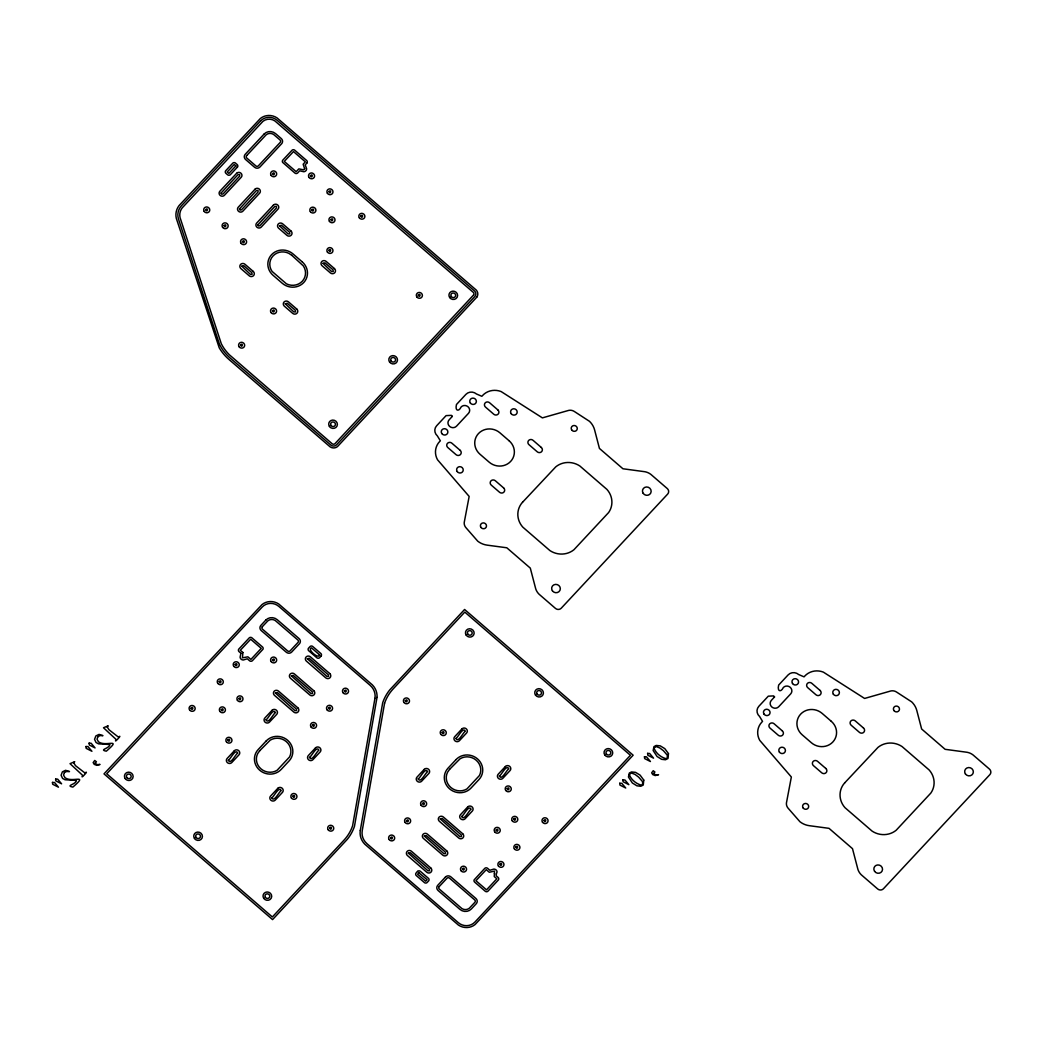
<?xml version="1.0" encoding="UTF-8"?>
<svg xmlns="http://www.w3.org/2000/svg" width="1043" height="1043" viewBox="0 0 1043 1043"><rect width="100%" height="100%" fill="white"/><g stroke="black" fill="none" stroke-linecap="round" stroke-linejoin="round"><path stroke-width="1.5" d="M240.92 653.257L240.099 657.168A3.064 2.907 19.7 0 0 243.358 659.984L247.295 658.785L249.564 660.754A2.047 1.943 19.7 0 0 252.432 660.649L262.953 649.267A2.047 1.943 19.7 0 0 262.458 646.934L251.78 637.716A2.047 1.943 19.7 0 0 249.316 637.808L238.743 649.15A2.047 1.943 19.7 0 0 238.912 651.523L240.92 653.257M242.889 652.514L242.419 657.833L247.869 656.829L250.92 659.411L261.219 648.368L250.672 639.216L240.333 650.271L242.889 652.514M494.408 873.343L494.265 876.563L496.82 878.806L486.533 889.862L475.934 880.709L486.247 869.666L489.297 872.261L494.499 871.088L494.408 873.343M496.325 873.995L496.233 875.82L498.241 877.554A2.047 1.943 19.7 0 1 498.424 879.927L487.85 891.27A2.047 1.943 19.7 0 1 485.373 891.361L474.695 882.143A2.047 1.943 19.7 0 1 474.2 879.81L484.721 868.428A2.047 1.943 19.7 0 1 487.589 868.324L489.858 870.292L493.808 869.093A3.064 2.907 19.7 0 1 497.055 871.909L496.325 873.995M205.654 209.643C207.27 213.619 208.704 206.683 205.654 209.643M221.077 193.046L221.677 194.207L223.072 193.92L239.668 176.124L239.629 174.533L237.987 174.663L221.077 193.046M191.052 708.171C192.668 712.147 194.102 705.211 191.052 708.171M224.049 225.549C225.666 229.525 227.1 222.589 224.049 225.549M239.473 208.952L240.073 210.112L241.468 209.826L258.064 192.029L258.025 190.439L256.382 190.569L239.473 208.952M242.498 241.494C244.114 245.47 245.548 238.534 242.498 241.494M241.807 266.2L250.359 274.335L252.08 274.348L251.871 272.705L243.788 265.704L241.807 266.2M219.199 681.548C220.816 685.538 222.25 678.589 219.199 681.548M240.555 344.985C242.172 348.975 243.606 342.026 240.555 344.985M221.312 709.579C222.928 713.555 224.362 706.619 221.312 709.579M257.869 224.858L258.468 226.018L259.876 225.731L276.46 207.935L276.421 206.345L274.791 206.475L257.869 224.858M227.856 739.982C229.473 743.972 230.907 737.023 227.856 739.982M228.339 760.256C230.581 765.314 235.835 753.776 237.765 753.046C235.535 748 230.281 759.539 228.339 760.256M235.157 664.43C236.774 668.407 238.208 661.471 235.157 664.43M238.873 698.562C240.49 702.552 241.924 695.603 238.873 698.562M272.575 173.594C274.192 177.571 275.626 170.635 272.575 173.594M272.484 310.749C274.1 314.725 275.535 307.789 272.484 310.749M279.511 225.757L288.064 233.893L289.785 233.906L289.589 232.263L281.493 225.262L279.511 225.757M285.274 303.774L293.813 311.909L295.534 311.922L295.338 310.279L287.255 303.278L285.274 303.774M266.056 719.813C268.286 724.872 273.54 713.334 275.482 712.604C273.24 707.558 267.986 719.096 266.056 719.813M272.562 659.724C274.179 663.713 275.613 656.777 272.562 659.724M304.647 168.757L303.643 169.84L298.82 168.888L296.16 171.678L284.283 161.417L293.474 151.574L305.338 161.834L303.135 164.246L304.647 168.757M275.404 692.995L294.973 710.622L296.629 710.648L296.434 709.071L277.308 692.526L275.404 692.995M310.475 175.641C312.092 179.618 313.526 172.682 310.475 175.641M271.806 797.83C274.048 802.888 279.302 791.35 281.232 790.62C278.989 785.575 273.735 797.113 271.806 797.83M311.805 209.852C313.421 213.828 314.856 206.892 311.805 209.852M291.375 675.877L310.944 693.504L312.587 693.53L312.392 691.939L293.266 675.408L291.375 675.877M322.978 263.331L331.531 271.467L333.238 271.48L333.043 269.837L324.96 262.849L322.978 263.331M328.871 191.547C330.488 195.523 331.922 188.587 328.871 191.547M292.835 796.174C294.452 800.15 295.886 793.215 292.835 796.174M328.858 250.281C330.475 254.257 331.909 247.321 328.858 250.281M330.892 219.578C332.508 223.554 333.943 216.618 330.892 219.578M307.333 658.746L326.902 676.385L328.558 676.399L328.362 674.821L309.236 658.289L307.333 658.746M309.51 757.387C311.753 762.446 317.007 750.908 318.936 750.178C316.694 745.132 311.44 756.67 309.51 757.387M312.47 725.159C314.086 729.135 315.521 722.199 312.47 725.159M328.48 708.001C330.096 711.978 331.531 705.042 328.48 708.001M360.787 216.044C362.403 220.021 363.838 213.085 360.787 216.044M329.64 827.986C331.257 831.962 332.691 825.026 329.64 827.986M344.438 690.87C346.054 694.86 347.488 687.911 344.438 690.87M418.282 295.13C419.899 299.106 421.346 292.17 418.282 295.13M390.577 837.738C392.194 841.714 393.628 834.778 390.577 837.738M405.375 700.622C406.992 704.612 408.426 697.663 405.375 700.622M406.535 820.619C408.152 824.596 409.586 817.66 406.535 820.619M408.361 853.161L427.93 870.788L429.573 870.801L429.39 869.223L410.251 852.692L408.361 853.161M418.217 778.899C420.459 783.945 425.713 772.407 427.643 771.69C425.401 766.631 420.146 778.169 418.217 778.899M422.532 803.449C424.162 807.438 425.596 800.489 422.532 803.449M424.318 836.03L443.888 853.669L445.544 853.682L445.348 852.105L426.222 835.573L424.318 836.03M452.336 416.392L449.142 419.821A4.902 4.641 19.7 0 0 449.637 426.418A4.902 4.641 19.7 0 0 456.508 426.183L468.476 413.341A4.902 4.641 19.7 0 0 467.994 406.731A4.902 4.641 19.7 0 0 461.123 406.979C458.829 411.959 454.8 411.111 456.469 404.501L465.921 394.358A7.549 7.145 19.7 0 1 476.495 393.993L481.84 396.288L482.635 395.44A16.779 15.906 19.7 0 1 501.161 391.581L542.399 417.878L568.683 410.394A7.21 6.832 19.7 0 1 574.289 411.45L589.504 421.333A18.474 17.509 19.7 0 1 594.588 429.872L599.438 448.438L622.932 468.763L643.505 471.54A13.233 12.542 19.7 0 1 650.884 474.409L667.246 488.528A4.12 3.898 19.7 0 1 667.663 494.082L561.251 608.199A4.12 3.898 19.7 0 1 555.476 608.408L539.127 594.262A13.233 12.542 19.7 0 1 535.372 587.509L530.3 568.109L506.807 547.784L487.12 545.137A18.474 17.509 19.7 0 1 477.746 541.187L465.934 527.667A7.21 6.832 19.7 0 1 464.239 522.4L469.154 496.429L437.552 459.807A16.779 15.906 19.7 0 1 439.546 441.645L440.342 440.798L437.382 435.935A7.549 7.145 19.7 0 1 436.639 425.766L446.091 415.622L451.397 415.349L452.336 416.392M442.18 732.447C443.796 736.423 445.231 729.487 442.18 732.447M440.289 818.911L459.859 836.551L461.501 836.564L461.306 834.987L442.18 818.455L440.289 818.911M455.921 738.457C458.164 743.503 463.418 731.964 465.361 731.247C463.118 726.189 457.864 737.727 455.921 738.457M461.684 816.473C463.926 821.519 469.181 809.981 471.11 809.264C468.868 804.205 463.614 815.743 461.684 816.473M462.44 868.884C464.057 872.861 465.504 865.925 462.44 868.884M499.388 776.031C501.631 781.09 506.885 769.538 508.815 768.821C506.572 763.763 501.318 775.301 499.388 776.031M496.142 830.045C497.759 834.022 499.193 827.086 496.142 830.045M499.858 864.178C501.474 868.154 502.909 861.218 499.858 864.178M507.159 788.625C508.775 792.602 510.21 785.666 507.159 788.625M513.704 819.029C515.32 823.005 516.754 816.069 513.704 819.029M515.816 847.059C517.432 851.036 518.866 844.1 515.816 847.059M543.951 820.437C545.567 824.413 547.014 817.477 543.951 820.437M774.532 696.946L771.351 700.375A4.902 4.641 19.7 0 0 771.833 706.985A4.902 4.641 19.7 0 0 778.704 706.737L790.672 693.895A4.902 4.641 19.7 0 0 790.19 687.285A4.902 4.641 19.7 0 0 783.319 687.533C781.024 692.513 776.996 691.665 778.665 685.055L788.117 674.912A7.549 7.145 19.7 0 1 798.69 674.547L804.049 676.855L804.831 676.007A16.779 15.906 19.7 0 1 823.37 672.135L864.595 698.445L890.878 690.948A7.21 6.832 19.7 0 1 896.485 692.004L911.699 701.887A18.474 17.509 19.7 0 1 916.784 710.439L921.634 728.992L945.127 749.317L965.701 752.094A13.233 12.542 19.7 0 1 973.08 754.963L989.442 769.082A4.12 3.898 19.7 0 1 989.859 774.636L883.447 888.753A4.12 3.898 19.7 0 1 877.671 888.962L861.322 874.829A13.233 12.542 19.7 0 1 857.568 868.076L852.496 848.663L829.002 828.338L809.316 825.691A18.474 17.509 19.7 0 1 799.942 821.741L788.13 808.221A7.21 6.832 19.7 0 1 786.435 802.967L791.35 776.996L759.747 740.361A16.779 15.906 19.7 0 1 761.755 722.212L762.537 721.365L759.591 716.489A7.549 7.145 19.7 0 1 758.835 706.32L768.287 696.176L773.606 695.903L774.532 696.946M643.766 780.099L643.257 785.027L640.78 786.266L636.934 785.809L632.384 783.006L628.447 777.035L629.268 773.098L631.51 771.95L635.565 772.368L640.102 775.132L643.766 780.099M668.472 753.607L667.963 758.535L665.486 759.76L661.627 759.317L657.09 756.514L653.153 750.53L653.974 746.605L656.203 745.445L660.271 745.875L664.808 748.639L668.472 753.607M377.018 697.402L354.451 826.408A46.296 43.884 19.7 0 1 347.371 839.237L272.562 919.6L104.013 773.88L262.041 604.562A13.794 13.064 19.7 0 1 278.69 603.962L372.39 684.899A16.675 15.801 19.7 0 1 377.018 697.402M360.304 830.384L360.135 831.675A16.675 15.801 19.7 0 0 364.776 844.178L458.464 925.115A13.794 13.064 19.7 0 0 475.113 924.515L633.14 755.197L464.591 609.477L389.795 689.84A46.296 43.884 19.7 0 0 382.703 702.669L360.304 830.384M95.017 763.293L97.208 764.636L100.05 764.441L96.725 765.327L94.222 764.35L93.166 762.576L94.73 760.464L96.425 761.794L95.017 763.293M653.518 773.541L655.708 774.871L658.55 774.688L655.239 775.575L652.735 774.597L651.666 772.824L653.231 770.712L654.926 772.029L653.518 773.541M374.945 698.367L352.573 825.873A44.158 41.85 19.7 0 1 343.981 840.176L272.366 916.98L106.738 773.789L262.249 607A11.838 11.225 19.7 0 1 278.859 606.413L370.096 685.303A14.719 13.95 19.7 0 1 374.945 698.367M384.58 703.204L362.221 830.71A14.719 13.95 19.7 0 0 367.058 843.774L458.307 922.664A11.838 11.225 19.7 0 0 474.917 922.077L630.415 755.288L464.787 612.098L393.172 688.901A44.158 41.85 19.7 0 0 384.58 703.204M64.353 772.654L63.558 775.105L64.966 777.635C72.254 783.293 89.02 773.111 72.854 787.087C64.927 785.548 76.113 784.61 76.387 780.412L65.044 779.747L62.593 778.43L61.081 775.275L62.384 771.846L65.579 770.308L69.49 771.559L66.465 771.507L64.353 772.654M97.833 736.762L97.025 739.2L98.446 741.742C105.734 747.388 122.5 737.205 106.321 751.182C98.407 749.643 109.593 748.705 109.867 744.506L98.524 743.842L96.073 742.525L94.548 739.37L95.865 735.941L99.059 734.402L102.957 735.654L99.945 735.602L97.833 736.762M52.476 782.419L52.671 784.245L58.447 787.178L54.549 782.511L52.476 782.419M85.956 746.514L86.152 748.352L91.927 751.273L88.016 746.605L85.956 746.514M619.751 783.254L619.946 785.092L625.722 788.013L621.824 783.345L619.751 783.254M644.457 756.762L644.652 758.587L650.428 761.52L646.517 756.853L644.457 756.762M55.631 779.03L55.827 780.881L61.589 783.815L57.678 779.173L55.631 779.03M89.111 743.124L89.307 744.989L95.056 747.922L91.158 743.268L89.111 743.124M622.906 779.864L623.101 781.729L628.851 784.662L624.953 780.008L622.906 779.864M647.612 753.372L647.807 755.223L653.557 758.157L649.659 753.515L647.612 753.372M73.714 762.785L75.513 765.666L85.005 773.032C90.076 769.069 79.268 780.725 82.736 775.457L70.024 763.659L74.718 761.69L73.714 762.785M107.181 726.88L108.993 729.761L118.472 737.14C123.543 733.164 112.748 744.819 116.216 739.552L103.505 727.753L108.198 725.798L107.181 726.88M629.933 773.658L629.411 774.845C631.224 779.76 636.191 783.762 641.171 785.131L642.605 784.519L642.592 781.689L638.668 777.152L634.991 774.388L631.576 773.059L629.933 773.658M654.639 747.153L654.117 748.352C655.93 753.268 660.884 757.27 665.877 758.639L667.311 758.026L667.298 755.184L663.374 750.647L659.684 747.896L656.269 746.566L654.639 747.153M259.694 750.751L257.712 753.554A13.35 12.659 19.7 0 0 260.959 768.847A13.35 12.659 19.7 0 0 277.086 770.308L289.576 756.918A13.35 12.659 19.7 0 0 286.33 741.625A13.35 12.659 19.7 0 0 270.202 740.165L259.694 750.751M449.572 769.356L447.59 772.172A13.35 12.659 19.7 0 0 450.824 787.452A13.35 12.659 19.7 0 0 466.964 788.912L479.441 775.523A13.35 12.659 19.7 0 0 476.208 760.23A13.35 12.659 19.7 0 0 460.067 758.783L449.572 769.356M246.722 155.55L246.526 155.785A1.89 1.799 19.7 0 0 246.696 157.975L255.991 166.006A1.89 1.799 19.7 0 0 258.273 165.928L280.319 142.278A1.89 1.799 19.7 0 0 280.163 140.088L273.657 134.495A6.193 5.867 19.7 0 0 266.174 134.769L246.722 155.55M473.587 294.986L334.894 443.744A2.164 2.06 19.7 0 1 332.274 443.836L229.382 354.789A42.007 39.817 19.7 0 1 221.312 343.773L180.074 217.661A12.777 12.112 19.7 0 1 182.199 207.883L262.94 121.34A9.895 9.374 19.7 0 1 274.883 120.923L473.405 292.47A2.164 2.06 19.7 0 1 473.587 294.986M476.82 297.138L337.463 446.613A6.062 5.75 19.7 0 1 330.136 446.873L228.886 359.392A46.114 43.715 19.7 0 1 219.226 347.814L176.306 218.352A16.675 15.801 19.7 0 1 179.07 205.588L260.372 118.485A13.794 13.064 19.7 0 1 277.021 117.885L476.299 290.097A6.062 5.75 19.7 0 1 476.82 297.138M262.38 626.621L262.184 626.856A1.89 1.799 19.7 0 0 262.354 629.046L287.764 651.028A1.89 1.799 19.7 0 0 290.058 650.949L298.115 642.292A1.89 1.799 19.7 0 0 297.959 640.102L275.326 620.585A6.193 5.867 19.7 0 0 267.842 620.846L262.38 626.621M522.53 502.283L521.109 504.017A19.934 18.891 19.7 0 0 522.817 527.145L549.896 550.561A19.934 18.891 19.7 0 0 573.963 549.713L608.63 512.53A19.934 18.891 19.7 0 0 606.922 489.402L579.843 465.986A19.934 18.891 19.7 0 0 555.789 466.834L522.53 502.283M439.233 886.55L439.038 886.785A1.89 1.799 19.7 0 0 439.207 888.975L461.84 908.505A6.193 5.867 19.7 0 0 469.311 908.231L474.969 902.221A1.89 1.799 19.7 0 0 474.813 900.031L449.39 878.05A1.89 1.799 19.7 0 0 447.108 878.128L439.233 886.55M844.726 782.837L843.318 784.571A19.934 18.891 19.7 0 0 845.013 807.699L872.104 831.115A19.934 18.891 19.7 0 0 896.159 830.267L930.825 793.084A19.934 18.891 19.7 0 0 929.13 769.956L902.039 746.54A19.934 18.891 19.7 0 0 877.984 747.388L844.726 782.837M319.549 654.861C318.871 659.854 306.59 648.981 311.492 647.872L319.549 654.861M418.895 872.795L417.617 874.243L425.7 881.192L427.108 879.679L418.895 872.795M321.153 655.982L319.653 657.625A2.047 1.943 19.7 0 1 316.785 657.729L308.624 650.649A2.047 1.943 19.7 0 1 308.441 648.277L310.136 646.464A2.047 1.943 19.7 0 1 312.6 646.373L320.97 653.609A2.047 1.943 19.7 0 1 321.153 655.982M417.513 871.453L416.014 873.095A2.047 1.943 19.7 0 0 416.183 875.468L424.553 882.704A2.047 1.943 19.7 0 0 427.017 882.613L428.712 880.8A2.047 1.943 19.7 0 0 428.543 878.428L420.381 871.348A2.047 1.943 19.7 0 0 417.513 871.453M235.874 165.915L228.886 173.399L227.218 171.991L234.206 164.468L235.874 165.915M237.478 167.023L230.399 174.637A2.047 1.943 19.7 0 1 227.53 174.742L225.796 173.216A2.047 1.943 19.7 0 1 225.614 170.843L232.876 163.06A2.047 1.943 19.7 0 1 235.353 162.969L237.296 164.651A2.047 1.943 19.7 0 1 237.478 167.023M306.942 162.982L305.208 164.859L306.603 168.692A3.064 2.907 19.7 0 1 303.774 171.717L299.68 170.804L297.711 172.916A2.047 1.943 19.7 0 1 294.843 173.021L282.692 162.434A2.047 1.943 19.7 0 1 282.849 160.074L292.118 150.153A2.047 1.943 19.7 0 1 294.582 150.075L306.772 160.609A2.047 1.943 19.7 0 1 306.942 162.982M260.581 120.923L181.417 205.823A14.719 13.95 19.7 0 0 178.522 219.173L219.525 344.438A44.158 41.85 19.7 0 0 230.177 358.049L330.774 445.022A4.12 3.898 19.7 0 0 336.55 444.826L474.878 296.46A4.12 3.898 19.7 0 0 474.474 290.906L277.177 120.336A11.838 11.225 19.7 0 0 260.581 120.923M264.14 134.025L245.209 154.325A3.846 3.637 19.7 0 0 245.6 159.514L254.518 167.219A3.846 3.637 19.7 0 0 259.903 167.036L281.636 143.725A3.846 3.637 19.7 0 0 281.258 138.55L275.561 133.621A8.148 7.718 19.7 0 0 264.14 134.025M236.618 173.321L219.851 191.286A3.064 2.907 19.7 0 0 220.151 195.419A3.064 2.907 19.7 0 0 224.454 195.263L241.207 177.297A3.064 2.907 19.7 0 0 240.907 173.164A3.064 2.907 19.7 0 0 236.618 173.321M255.013 189.226L238.247 207.205A3.064 2.907 19.7 0 0 238.56 211.325A3.064 2.907 19.7 0 0 242.85 211.181L259.616 193.203A3.064 2.907 19.7 0 0 259.303 189.07A3.064 2.907 19.7 0 0 255.013 189.226M273.409 205.132L256.643 223.111A3.064 2.907 19.7 0 0 256.956 227.231A3.064 2.907 19.7 0 0 261.245 227.087L278.012 209.108A3.064 2.907 19.7 0 0 277.699 204.976A3.064 2.907 19.7 0 0 273.409 205.132M265.809 620.103L260.867 625.409A3.846 3.637 19.7 0 0 261.258 630.585L286.303 652.24A3.846 3.637 19.7 0 0 291.688 652.044L299.432 643.74A3.846 3.637 19.7 0 0 299.054 638.564L277.242 619.711A8.148 7.718 19.7 0 0 265.809 620.103M234.31 750.777L227.126 758.483A3.116 2.946 19.7 0 0 227.439 762.681A3.116 2.946 19.7 0 0 231.807 762.524L238.99 754.819A3.116 2.946 19.7 0 0 238.678 750.621A3.116 2.946 19.7 0 0 234.31 750.777M272.014 710.335L264.831 718.04A3.116 2.946 19.7 0 0 265.144 722.238A3.116 2.946 19.7 0 0 269.511 722.082L276.695 714.377A3.116 2.946 19.7 0 0 276.382 710.179A3.116 2.946 19.7 0 0 272.014 710.335M266.134 741.012L258.156 749.578A15.319 14.511 19.7 0 0 259.681 770.216A15.319 14.511 19.7 0 0 281.154 769.46L289.133 760.895A15.319 14.511 19.7 0 0 287.607 740.256A15.319 14.511 19.7 0 0 266.134 741.012M277.777 788.352L270.593 796.057A3.116 2.946 19.7 0 0 270.906 800.255A3.116 2.946 19.7 0 0 275.261 800.098L282.444 792.393A3.116 2.946 19.7 0 0 282.132 788.208A3.116 2.946 19.7 0 0 277.777 788.352M315.481 747.909L308.298 755.614A3.116 2.946 19.7 0 0 308.611 759.812A3.116 2.946 19.7 0 0 312.965 759.656L320.149 751.951A3.116 2.946 19.7 0 0 319.849 747.766A3.116 2.946 19.7 0 0 315.481 747.909M424.188 769.421L417.004 777.126A3.116 2.946 19.7 0 0 417.317 781.324A3.116 2.946 19.7 0 0 421.685 781.168L428.869 773.463A3.116 2.946 19.7 0 0 428.556 769.265A3.116 2.946 19.7 0 0 424.188 769.421M461.893 728.979L454.709 736.684A3.116 2.946 19.7 0 0 455.022 740.882A3.116 2.946 19.7 0 0 459.389 740.726L466.573 733.02A3.116 2.946 19.7 0 0 466.26 728.822A3.116 2.946 19.7 0 0 461.893 728.979M456.013 759.617L448.021 768.183A15.319 14.511 19.7 0 0 449.546 788.821A15.319 14.511 19.7 0 0 471.019 788.065L479.011 779.512A15.319 14.511 19.7 0 0 477.485 758.861A15.319 14.511 19.7 0 0 456.013 759.617M467.655 806.995L460.471 814.7A3.116 2.946 19.7 0 0 460.771 818.898A3.116 2.946 19.7 0 0 465.139 818.742L472.323 811.037A3.116 2.946 19.7 0 0 472.01 806.839A3.116 2.946 19.7 0 0 467.655 806.995M505.36 766.553L498.176 774.258A3.116 2.946 19.7 0 0 498.489 778.456A3.116 2.946 19.7 0 0 502.843 778.3L510.027 770.594A3.116 2.946 19.7 0 0 509.727 766.396A3.116 2.946 19.7 0 0 505.36 766.553M445.465 877.033L437.721 885.338A3.846 3.637 19.7 0 0 438.112 890.513L459.924 909.379A8.148 7.718 19.7 0 0 471.345 908.975L476.286 903.668A3.846 3.637 19.7 0 0 475.908 898.492L450.85 876.837A3.846 3.637 19.7 0 0 445.465 877.033M291.857 255.366L288.859 253.371A13.35 12.659 19.7 0 0 273.031 255.952A13.35 12.659 19.7 0 0 272.054 271.389L286.447 283.839A13.35 12.659 19.7 0 0 302.287 281.245A13.35 12.659 19.7 0 0 303.252 265.809L291.857 255.366M290.945 230.985L282.666 223.828A3.116 2.946 19.7 0 0 278.298 223.984A3.116 2.946 19.7 0 0 278.611 228.169L286.89 235.327A3.116 2.946 19.7 0 0 291.258 235.183A3.116 2.946 19.7 0 0 290.945 230.985M334.412 268.559L326.133 261.402A3.116 2.946 19.7 0 0 321.766 261.558A3.116 2.946 19.7 0 0 322.078 265.743L330.357 272.914A3.116 2.946 19.7 0 0 334.712 272.758A3.116 2.946 19.7 0 0 334.412 268.559M497.837 409.886L489.558 402.728A3.116 2.946 19.7 0 0 485.204 402.885A3.116 2.946 19.7 0 0 485.503 407.083L493.782 414.24A3.116 2.946 19.7 0 0 498.15 414.084A3.116 2.946 19.7 0 0 497.837 409.886M541.304 447.46L533.025 440.302A3.116 2.946 19.7 0 0 528.658 440.459A3.116 2.946 19.7 0 0 528.97 444.657L537.249 451.815A3.116 2.946 19.7 0 0 541.617 451.658A3.116 2.946 19.7 0 0 541.304 447.46M820.046 690.44L811.767 683.282A3.116 2.946 19.7 0 0 807.399 683.439A3.116 2.946 19.7 0 0 807.712 687.637L815.991 694.794A3.116 2.946 19.7 0 0 820.346 694.638A3.116 2.946 19.7 0 0 820.046 690.44M863.5 728.027L855.221 720.869A3.116 2.946 19.7 0 0 850.853 721.013A3.116 2.946 19.7 0 0 851.166 725.211L859.445 732.369A3.116 2.946 19.7 0 0 863.813 732.212A3.116 2.946 19.7 0 0 863.5 728.027M302.235 261.884L293.031 253.931A15.319 14.511 19.7 0 0 271.558 254.688A15.319 14.511 19.7 0 0 273.083 275.326L282.275 283.279A15.319 14.511 19.7 0 0 303.761 282.523A15.319 14.511 19.7 0 0 302.235 261.884M509.127 440.785L499.936 432.832A15.319 14.511 19.7 0 0 478.45 433.588A15.319 14.511 19.7 0 0 479.976 454.226L489.18 462.179A15.319 14.511 19.7 0 0 510.653 461.423A15.319 14.511 19.7 0 0 509.127 440.785M831.323 721.339L822.132 713.386A15.319 14.511 19.7 0 0 800.646 714.142A15.319 14.511 19.7 0 0 802.171 734.793L811.376 742.746A15.319 14.511 19.7 0 0 832.849 741.977A15.319 14.511 19.7 0 0 831.323 721.339M253.24 271.428L244.962 264.27A3.116 2.946 19.7 0 0 240.594 264.427A3.116 2.946 19.7 0 0 240.907 268.612L249.186 275.769A3.116 2.946 19.7 0 0 253.553 275.626A3.116 2.946 19.7 0 0 253.24 271.428M296.707 309.002L288.416 301.844A3.116 2.946 19.7 0 0 284.061 302.001A3.116 2.946 19.7 0 0 284.361 306.186L292.653 313.343A3.116 2.946 19.7 0 0 297.007 313.2A3.116 2.946 19.7 0 0 296.707 309.002M460.132 450.328L451.854 443.171A3.116 2.946 19.7 0 0 447.499 443.327A3.116 2.946 19.7 0 0 447.799 447.525L456.078 454.683A3.116 2.946 19.7 0 0 460.445 454.526A3.116 2.946 19.7 0 0 460.132 450.328M503.6 487.902L495.321 480.745A3.116 2.946 19.7 0 0 490.953 480.901A3.116 2.946 19.7 0 0 491.266 485.099L499.545 492.257A3.116 2.946 19.7 0 0 503.912 492.1A3.116 2.946 19.7 0 0 503.6 487.902M782.328 730.882L774.049 723.725A3.116 2.946 19.7 0 0 769.695 723.881A3.116 2.946 19.7 0 0 769.995 728.079L778.274 735.237A3.116 2.946 19.7 0 0 782.641 735.08A3.116 2.946 19.7 0 0 782.328 730.882M825.795 768.456L817.516 761.299A3.116 2.946 19.7 0 0 813.149 761.455A3.116 2.946 19.7 0 0 813.462 765.653L821.741 772.811A3.116 2.946 19.7 0 0 826.108 772.654A3.116 2.946 19.7 0 0 825.795 768.456M329.718 673.543L310.397 656.842A3.064 2.907 19.7 0 0 306.107 656.999A3.064 2.907 19.7 0 0 306.407 661.132L325.729 677.833A3.064 2.907 19.7 0 0 330.031 677.676A3.064 2.907 19.7 0 0 329.718 673.543M313.76 690.675L294.439 673.961A3.064 2.907 19.7 0 0 290.15 674.117A3.064 2.907 19.7 0 0 290.449 678.25L309.771 694.951A3.064 2.907 19.7 0 0 314.06 694.794A3.064 2.907 19.7 0 0 313.76 690.675M462.675 833.709L443.353 817.008A3.064 2.907 19.7 0 0 439.064 817.164A3.064 2.907 19.7 0 0 439.364 821.284L458.685 837.985A3.064 2.907 19.7 0 0 462.975 837.842A3.064 2.907 19.7 0 0 462.675 833.709M297.803 707.793L278.481 691.092A3.064 2.907 19.7 0 0 274.179 691.235A3.064 2.907 19.7 0 0 274.492 695.368L293.8 712.069A3.064 2.907 19.7 0 0 298.102 711.913A3.064 2.907 19.7 0 0 297.803 707.793M446.704 850.827L427.395 834.126A3.064 2.907 19.7 0 0 423.093 834.283A3.064 2.907 19.7 0 0 423.406 838.403L442.714 855.117A3.064 2.907 19.7 0 0 447.017 854.96A3.064 2.907 19.7 0 0 446.704 850.827M430.746 867.945L411.424 851.244A3.064 2.907 19.7 0 0 407.135 851.401A3.064 2.907 19.7 0 0 407.435 855.534L426.756 872.235A3.064 2.907 19.7 0 0 431.046 872.078A3.064 2.907 19.7 0 0 430.746 867.945M552.386 590.768A4.368 4.146 19.7 0 0 559.895 590.494A4.368 4.146 19.7 0 0 555.684 584.38A4.368 4.146 19.7 0 0 552.386 590.768M511.148 413.641A3.325 3.155 19.7 0 0 516.859 413.432A3.325 3.155 19.7 0 0 513.651 408.778A3.325 3.155 19.7 0 0 511.148 413.641M480.914 527.367A3.064 2.907 19.7 0 0 486.181 527.184A3.064 2.907 19.7 0 0 483.222 522.895A3.064 2.907 19.7 0 0 480.914 527.367M643.205 493.365A4.368 4.146 19.7 0 0 650.715 493.104A4.368 4.146 19.7 0 0 646.491 486.977A4.368 4.146 19.7 0 0 643.205 493.365M571.72 429.977A3.064 2.907 19.7 0 0 576.975 429.794A3.064 2.907 19.7 0 0 574.028 425.505A3.064 2.907 19.7 0 0 571.72 429.977M457.173 471.514A3.325 3.155 19.7 0 0 462.896 471.319A3.325 3.155 19.7 0 0 459.689 466.664A3.325 3.155 19.7 0 0 457.173 471.514M470.328 402.976A3.325 3.155 19.7 0 0 476.038 402.767A3.325 3.155 19.7 0 0 472.831 398.113A3.325 3.155 19.7 0 0 470.328 402.976M441.815 433.549A3.325 3.155 19.7 0 0 447.538 433.353A3.325 3.155 19.7 0 0 444.331 428.699A3.325 3.155 19.7 0 0 441.815 433.549M219.864 711.365A3.064 2.907 19.7 0 0 225.119 711.183A3.064 2.907 19.7 0 0 222.172 706.893A3.064 2.907 19.7 0 0 219.864 711.365M265.378 897.371A2.412 2.282 19.7 0 0 269.524 897.228A2.412 2.282 19.7 0 0 267.204 893.851A2.412 2.282 19.7 0 0 265.378 897.371M196.097 837.464A2.412 2.282 19.7 0 0 200.23 837.32A2.412 2.282 19.7 0 0 197.909 833.944A2.412 2.282 19.7 0 0 196.097 837.464M328.18 829.772A3.064 2.907 19.7 0 0 333.447 829.589A3.064 2.907 19.7 0 0 330.488 825.3A3.064 2.907 19.7 0 0 328.18 829.772M125.186 778.56A4.368 4.146 19.7 0 0 132.696 778.287A4.368 4.146 19.7 0 0 128.485 772.172A4.368 4.146 19.7 0 0 125.186 778.56M126.803 777.556A2.412 2.282 19.7 0 0 130.936 777.413A2.412 2.282 19.7 0 0 128.615 774.049A2.412 2.282 19.7 0 0 126.803 777.556M327.02 709.788A3.064 2.907 19.7 0 0 332.287 709.592A3.064 2.907 19.7 0 0 329.327 705.316A3.064 2.907 19.7 0 0 327.02 709.788M311.023 726.945A3.064 2.907 19.7 0 0 316.29 726.762A3.064 2.907 19.7 0 0 313.33 722.473A3.064 2.907 19.7 0 0 311.023 726.945M226.409 741.769A3.064 2.907 19.7 0 0 231.663 741.586A3.064 2.907 19.7 0 0 228.717 737.297A3.064 2.907 19.7 0 0 226.409 741.769M263.762 898.362A4.368 4.146 19.7 0 0 271.271 898.101A4.368 4.146 19.7 0 0 267.06 891.987A4.368 4.146 19.7 0 0 263.762 898.362M194.48 838.468A4.368 4.146 19.7 0 0 201.99 838.194A4.368 4.146 19.7 0 0 197.766 832.079A4.368 4.146 19.7 0 0 194.48 838.468M271.115 661.523A3.064 2.907 19.7 0 0 276.382 661.327A3.064 2.907 19.7 0 0 273.422 657.051A3.064 2.907 19.7 0 0 271.115 661.523M237.426 700.348A3.064 2.907 19.7 0 0 242.68 700.166A3.064 2.907 19.7 0 0 239.734 695.877A3.064 2.907 19.7 0 0 237.426 700.348M217.752 683.334A3.064 2.907 19.7 0 0 223.006 683.152A3.064 2.907 19.7 0 0 220.06 678.863A3.064 2.907 19.7 0 0 217.752 683.334M342.991 692.656A3.064 2.907 19.7 0 0 348.245 692.474A3.064 2.907 19.7 0 0 345.298 688.184A3.064 2.907 19.7 0 0 342.991 692.656M233.71 666.216A3.064 2.907 19.7 0 0 238.977 666.034A3.064 2.907 19.7 0 0 236.018 661.744A3.064 2.907 19.7 0 0 233.71 666.216M291.388 797.96A3.064 2.907 19.7 0 0 296.655 797.765A3.064 2.907 19.7 0 0 293.696 793.488A3.064 2.907 19.7 0 0 291.388 797.96M189.604 709.957A3.064 2.907 19.7 0 0 194.872 709.775A3.064 2.907 19.7 0 0 191.912 705.485A3.064 2.907 19.7 0 0 189.604 709.957M537.093 694.051A2.412 2.282 19.7 0 0 541.239 693.908A2.412 2.282 19.7 0 0 538.918 690.531A2.412 2.282 19.7 0 0 537.093 694.051M405.088 822.405A3.064 2.907 19.7 0 0 410.355 822.21A3.064 2.907 19.7 0 0 407.396 817.934A3.064 2.907 19.7 0 0 405.088 822.405M403.928 702.408A3.064 2.907 19.7 0 0 409.195 702.226A3.064 2.907 19.7 0 0 406.235 697.936A3.064 2.907 19.7 0 0 403.928 702.408M505.712 790.411A3.064 2.907 19.7 0 0 510.966 790.229A3.064 2.907 19.7 0 0 508.019 785.94A3.064 2.907 19.7 0 0 505.712 790.411M421.085 805.235A3.064 2.907 19.7 0 0 426.352 805.053A3.064 2.907 19.7 0 0 423.393 800.763A3.064 2.907 19.7 0 0 421.085 805.235M466.195 635.148A4.368 4.146 19.7 0 0 473.705 634.874A4.368 4.146 19.7 0 0 469.48 628.76A4.368 4.146 19.7 0 0 466.195 635.148M535.476 695.042A4.368 4.146 19.7 0 0 542.986 694.781A4.368 4.146 19.7 0 0 538.775 688.667A4.368 4.146 19.7 0 0 535.476 695.042M604.771 754.949A4.368 4.146 19.7 0 0 612.28 754.689A4.368 4.146 19.7 0 0 608.069 748.574A4.368 4.146 19.7 0 0 604.771 754.949M460.993 870.67A3.064 2.907 19.7 0 0 466.26 870.475A3.064 2.907 19.7 0 0 463.301 866.198A3.064 2.907 19.7 0 0 460.993 870.67M494.695 831.832A3.064 2.907 19.7 0 0 499.949 831.649A3.064 2.907 19.7 0 0 496.989 827.36A3.064 2.907 19.7 0 0 494.695 831.832M514.368 848.846A3.064 2.907 19.7 0 0 519.623 848.663A3.064 2.907 19.7 0 0 516.676 844.374A3.064 2.907 19.7 0 0 514.368 848.846M389.13 839.524A3.064 2.907 19.7 0 0 394.384 839.341A3.064 2.907 19.7 0 0 391.438 835.052A3.064 2.907 19.7 0 0 389.13 839.524M498.398 865.964A3.064 2.907 19.7 0 0 503.665 865.781A3.064 2.907 19.7 0 0 500.705 861.492A3.064 2.907 19.7 0 0 498.398 865.964M512.256 820.815A3.064 2.907 19.7 0 0 517.511 820.632A3.064 2.907 19.7 0 0 514.564 816.343A3.064 2.907 19.7 0 0 512.256 820.815M440.733 734.233A3.064 2.907 19.7 0 0 445.987 734.037A3.064 2.907 19.7 0 0 443.027 729.761A3.064 2.907 19.7 0 0 440.733 734.233M542.503 822.223A3.064 2.907 19.7 0 0 547.771 822.04A3.064 2.907 19.7 0 0 544.811 817.751A3.064 2.907 19.7 0 0 542.503 822.223M606.387 753.959A2.412 2.282 19.7 0 0 610.533 753.815A2.412 2.282 19.7 0 0 608.199 750.438A2.412 2.282 19.7 0 0 606.387 753.959M467.812 634.144A2.412 2.282 19.7 0 0 471.944 634.001A2.412 2.282 19.7 0 0 469.624 630.624A2.412 2.282 19.7 0 0 467.812 634.144M803.11 807.921A3.064 2.907 19.7 0 0 808.377 807.738A3.064 2.907 19.7 0 0 805.418 803.449A3.064 2.907 19.7 0 0 803.11 807.921M965.401 773.919A4.368 4.146 19.7 0 0 972.91 773.658A4.368 4.146 19.7 0 0 968.699 767.544A4.368 4.146 19.7 0 0 965.401 773.919M893.916 710.531A3.064 2.907 19.7 0 0 899.183 710.348A3.064 2.907 19.7 0 0 896.224 706.072A3.064 2.907 19.7 0 0 893.916 710.531M833.344 694.195A3.325 3.155 19.7 0 0 839.054 693.999A3.325 3.155 19.7 0 0 835.847 689.332A3.325 3.155 19.7 0 0 833.344 694.195M779.369 752.068A3.325 3.155 19.7 0 0 785.092 751.873A3.325 3.155 19.7 0 0 781.885 747.218A3.325 3.155 19.7 0 0 779.369 752.068M792.524 683.53A3.325 3.155 19.7 0 0 798.234 683.334A3.325 3.155 19.7 0 0 795.027 678.68A3.325 3.155 19.7 0 0 792.524 683.53M764.024 714.103A3.325 3.155 19.7 0 0 769.734 713.907A3.325 3.155 19.7 0 0 766.527 709.253A3.325 3.155 19.7 0 0 764.024 714.103M874.582 871.322A4.368 4.146 19.7 0 0 882.091 871.061A4.368 4.146 19.7 0 0 877.88 864.934A4.368 4.146 19.7 0 0 874.582 871.322M416.835 296.916A3.064 2.907 19.7 0 0 422.102 296.733A3.064 2.907 19.7 0 0 419.143 292.444A3.064 2.907 19.7 0 0 416.835 296.916M310.345 211.638A3.064 2.907 19.7 0 0 315.612 211.455A3.064 2.907 19.7 0 0 312.652 207.166A3.064 2.907 19.7 0 0 310.345 211.638M241.05 243.28A3.064 2.907 19.7 0 0 246.304 243.097A3.064 2.907 19.7 0 0 243.358 238.808A3.064 2.907 19.7 0 0 241.05 243.28M271.115 175.38A3.064 2.907 19.7 0 0 276.382 175.198A3.064 2.907 19.7 0 0 273.422 170.909A3.064 2.907 19.7 0 0 271.115 175.38M327.424 193.333A3.064 2.907 19.7 0 0 332.678 193.138A3.064 2.907 19.7 0 0 329.731 188.861A3.064 2.907 19.7 0 0 327.424 193.333M309.028 177.427A3.064 2.907 19.7 0 0 314.282 177.232A3.064 2.907 19.7 0 0 311.336 172.955A3.064 2.907 19.7 0 0 309.028 177.427M329.445 221.364A3.064 2.907 19.7 0 0 334.712 221.168A3.064 2.907 19.7 0 0 331.752 216.892A3.064 2.907 19.7 0 0 329.445 221.364M204.206 211.429A3.064 2.907 19.7 0 0 209.46 211.247A3.064 2.907 19.7 0 0 206.514 206.957A3.064 2.907 19.7 0 0 204.206 211.429M222.602 227.335A3.064 2.907 19.7 0 0 227.869 227.152A3.064 2.907 19.7 0 0 224.91 222.863A3.064 2.907 19.7 0 0 222.602 227.335M389.547 361.986A4.368 4.146 19.7 0 0 397.057 361.725A4.368 4.146 19.7 0 0 392.846 355.611A4.368 4.146 19.7 0 0 389.547 361.986M391.164 360.995A2.412 2.282 19.7 0 0 395.31 360.852A2.412 2.282 19.7 0 0 392.976 357.475A2.412 2.282 19.7 0 0 391.164 360.995M327.411 252.067A3.064 2.907 19.7 0 0 332.665 251.884A3.064 2.907 19.7 0 0 329.718 247.595A3.064 2.907 19.7 0 0 327.411 252.067M359.34 217.831A3.064 2.907 19.7 0 0 364.594 217.635A3.064 2.907 19.7 0 0 361.647 213.359A3.064 2.907 19.7 0 0 359.34 217.831M271.024 312.535A3.064 2.907 19.7 0 0 276.291 312.352A3.064 2.907 19.7 0 0 273.331 308.063A3.064 2.907 19.7 0 0 271.024 312.535M329.432 426.47A4.368 4.146 19.7 0 0 336.941 426.209A4.368 4.146 19.7 0 0 332.73 420.081A4.368 4.146 19.7 0 0 329.432 426.47M239.108 346.771A3.064 2.907 19.7 0 0 244.362 346.589A3.064 2.907 19.7 0 0 241.415 342.3A3.064 2.907 19.7 0 0 239.108 346.771M449.663 297.516A4.368 4.146 19.7 0 0 457.173 297.255A4.368 4.146 19.7 0 0 452.962 291.14A4.368 4.146 19.7 0 0 449.663 297.516M331.048 425.479A2.412 2.282 19.7 0 0 335.194 425.322A2.412 2.282 19.7 0 0 332.86 421.959A2.412 2.282 19.7 0 0 331.048 425.479M451.28 296.525A2.412 2.282 19.7 0 0 455.426 296.381A2.412 2.282 19.7 0 0 453.092 293.005A2.412 2.282 19.7 0 0 451.28 296.525"/></g></svg>
